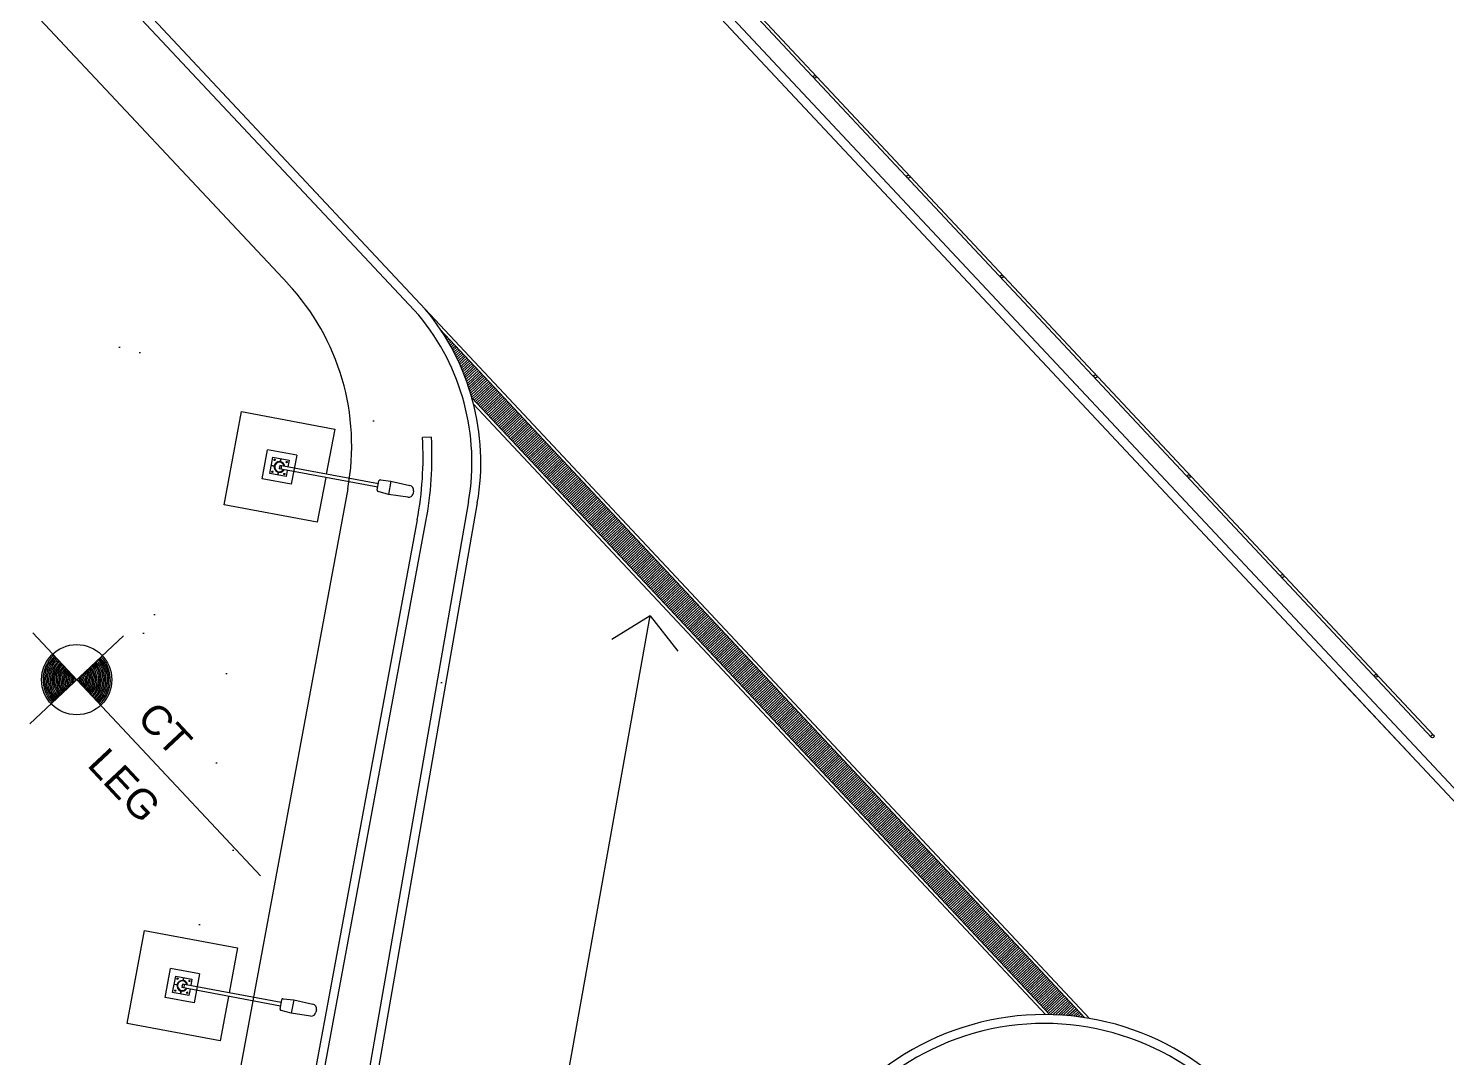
# Model space of a CAD drawing. Header units: metres. Extents: x 2872 to 3316, y -1435 to -1037.
# Drawn here: x 3083.91 to 3107.87, y -1153.98 to -1136.59 of the extents above; entities that cross this region are included whole.
import ezdxf

# ---------------------------------------------------------------- set-up
doc = ezdxf.new("R2010")
doc.units = ezdxf.units.M
doc.header["$MEASUREMENT"] = 0
doc.layers.add('ARQUITETURA', color=253, linetype='CONTINUOUS')
doc.styles.add('T20', font='arial.ttf', dxfattribs={"width": 1.1, "height": 0.1})

msp = doc.modelspace()

# ---------------------------------------------------------------- hatches: boundary and pattern name
at = {"layer": 'ARQUITETURA'}
h = msp.add_hatch(dxfattribs=at)
h.set_pattern_fill('AR-SAND', color=116, scale=3, angle=-46.877, style=0)
h.set_pattern_definition([(350.623, (2542.1494, -799.737), (4.08992, 4.08927), [0, -4.56, 0, -5.1, 0, -4.875]), (320.623, (2542.149, -799.737), (9.80883, 1.91215), [0, -2.46, 0, -4.11, 0, -1.575]), (280.623, (2539.627, -797.0435), (6.39856, -6.807323), [0, -1.5, 0, -5.4, 0, -7.05]), (270.623, (2539.627, -797.0435), (8.08648, -4.78256), [0, -0.75, 0, -3.54, 0, -4.05])])
edge = h.paths.add_edge_path()
edge.add_line((3051.22, -1104.181), (3050.251, -1103.146))
edge.add_line((3050.251, -1103.146), (3057.678, -1096.191))
edge.add_line((3057.678, -1096.191), (3042.301, -1079.772))
edge.add_line((3042.301, -1079.772), (3034.716, -1086.876))
edge.add_line((3034.716, -1086.876), (3035.878, -1088.117))
edge.add_line((3035.878, -1088.117), (3009.47, -1112.849))
edge.add_line((3009.47, -1112.849), (3028.376, -1133.035))
edge.add_line((3028.376, -1133.035), (3032.025, -1129.617))
edge.add_line((3032.025, -1129.617), (3033.836, -1131.552))
edge.add_line((3033.836, -1131.552), (3030.187, -1134.969))
edge.add_line((3030.187, -1134.969), (3048.447, -1154.467))
edge.add_arc((3048.86, -1312.356), 157.89, 75.30399, 90.15009, ccw=False)
edge.add_line((3088.916, -1159.631), (3091.21, -1147.356))
edge.add_arc((3086.393, -1146.462), 4.9, -10.5203, 43.1232)
edge.add_line((3089.969, -1143.112), (3078.415, -1130.776))
edge.add_line((3078.415, -1130.776), (3076.954, -1132.144))
edge.add_line((3076.954, -1132.144), (3050.978, -1104.408))
edge.add_line((3050.978, -1104.408), (3051.22, -1104.181))
h.paths.add_polyline_path([(3088.783, -1158.319), (3087.554, -1158.09), (3089.806, -1145.199), (3091.104, -1145.158)])

# ---------------------------------------------------------------- linework, layer by layer
for p, q in [((3107.609, -1148.568), (3040.332, -1076.731)), ((3107.645, -1148.533), (3040.37, -1076.7)), ((3084.587, -1124.441, 0), (3107.401, -1148.797, 0)), ((3084.477, -1124.544, 0), (3107.291, -1148.899, 0)), ((3079.368, -1129.329, 0), (3089.108, -1139.727, 0)), ((3079.259, -1129.432, 0), (3088.998, -1139.829, 0)), ((3080.158, -1132.22, 0), (3088.293, -1140.905, 0)), ((3088.998, -1139.829, 0), (3090.507, -1141.44, 0)), ((3089.108, -1139.727), (3090.616, -1141.337)), ((3090.616, -1141.337, 0), (3101.836, -1153.315, 0)), ((3090.869, -1141.68, 0), (3101.755, -1153.302, 0)), ((3090.882, -1141.7), (3090.885, -1141.698)), ((3090.9, -1141.727), (3090.907, -1141.721)), ((3090.918, -1141.754), (3090.929, -1141.744)), ((3090.935, -1141.781), (3090.951, -1141.767)), ((3090.952, -1141.809), (3090.972, -1141.79)), ((3090.969, -1141.836), (3090.994, -1141.813)), ((3090.986, -1141.864), (3091.016, -1141.837)), ((3091.003, -1141.892), (3091.037, -1141.86)), ((3091.019, -1141.92), (3091.059, -1141.883)), ((3091.035, -1141.949), (3091.081, -1141.906)), ((3091.051, -1141.977), (3091.102, -1141.929)), ((3091.067, -1142.006), (3091.124, -1141.953)), ((3091.083, -1142.035), (3091.146, -1141.976)), ((3091.098, -1142.064), (3091.168, -1141.999)), ((3091.113, -1142.093), (3091.189, -1142.022)), ((3091.128, -1142.123), (3091.211, -1142.045)), ((3091.143, -1142.152), (3091.233, -1142.068)), ((3091.158, -1142.182), (3091.254, -1142.092)), ((3091.172, -1142.212), (3091.276, -1142.115)), ((3091.186, -1142.243), (3091.298, -1142.138)), ((3091.2, -1142.273), (3091.319, -1142.161)), ((3091.214, -1142.304), (3091.341, -1142.184)), ((3091.227, -1142.335), (3091.363, -1142.207)), ((3091.24, -1142.366), (3091.385, -1142.231)), ((3091.253, -1142.397), (3091.406, -1142.254)), ((3091.266, -1142.428), (3091.428, -1142.277)), ((3091.279, -1142.46), (3091.45, -1142.3)), ((3091.291, -1142.492), (3091.471, -1142.323)), ((3091.303, -1142.524), (3091.493, -1142.346)), ((3091.315, -1142.557), (3091.515, -1142.37)), ((3091.327, -1142.589), (3091.537, -1142.393)), ((3091.338, -1142.622), (3091.558, -1142.416)), ((3091.349, -1142.655), (3091.58, -1142.439)), ((3091.36, -1142.688), (3091.602, -1142.462)), ((3091.371, -1142.722), (3091.623, -1142.485)), ((3091.382, -1142.756), (3091.645, -1142.509)), ((3091.392, -1142.789), (3091.667, -1142.532)), ((3091.402, -1142.824), (3091.688, -1142.555)), ((3091.418, -1142.852), (3091.71, -1142.578)), ((3091.44, -1142.875), (3091.732, -1142.601)), ((3091.462, -1142.898), (3091.754, -1142.624)), ((3091.483, -1142.921), (3091.775, -1142.648)), ((3091.505, -1142.944), (3091.797, -1142.671)), ((3091.527, -1142.967), (3091.819, -1142.694)), ((3091.548, -1142.991), (3091.84, -1142.717)), ((3091.57, -1143.014), (3091.862, -1142.74)), ((3101.159, -1153.251, 0), (3091.406, -1142.838, 0)), ((3101.09, -1153.25, 0), (3091.433, -1142.94, 0)), ((3091.592, -1143.037), (3091.884, -1142.764)), ((3091.614, -1143.06), (3091.906, -1142.787)), ((3091.635, -1143.083), (3091.927, -1142.81)), ((3091.657, -1143.106), (3091.949, -1142.833)), ((3091.679, -1143.13), (3091.971, -1142.856)), ((3091.7, -1143.153), (3091.992, -1142.879)), ((3091.722, -1143.176), (3092.014, -1142.903)), ((3091.744, -1143.199), (3092.036, -1142.926)), ((3091.766, -1143.222), (3092.057, -1142.949)), ((3091.787, -1143.246), (3092.079, -1142.972)), ((3091.809, -1143.269), (3092.101, -1142.995)), ((3091.831, -1143.292), (3092.123, -1143.018)), ((3091.852, -1143.315), (3092.144, -1143.042)), ((3091.874, -1143.338), (3092.166, -1143.065)), ((3091.896, -1143.361), (3092.188, -1143.088)), ((3091.917, -1143.385), (3092.209, -1143.111)), ((3091.939, -1143.408), (3092.231, -1143.134)), ((3091.961, -1143.431), (3092.253, -1143.157)), ((3091.983, -1143.454), (3092.275, -1143.181)), ((3092.004, -1143.477), (3092.296, -1143.204)), ((3092.026, -1143.5), (3092.318, -1143.227)), ((3092.048, -1143.524), (3092.34, -1143.25)), ((3092.069, -1143.547), (3092.361, -1143.273)), ((3092.091, -1143.57), (3092.383, -1143.296)), ((3092.113, -1143.593), (3092.405, -1143.32)), ((3092.135, -1143.616), (3092.426, -1143.343)), ((3092.156, -1143.639), (3092.448, -1143.366)), ((3092.178, -1143.663), (3092.47, -1143.389)), ((3092.2, -1143.686), (3092.492, -1143.412)), ((3092.221, -1143.709), (3092.513, -1143.436)), ((3092.243, -1143.732), (3092.535, -1143.459)), ((3090.72, -1143.497, 0), (3090.57, -1143.504, 0)), ((3092.265, -1143.755), (3092.557, -1143.482)), ((3092.286, -1143.778), (3092.578, -1143.505)), ((3092.308, -1143.802), (3092.6, -1143.528)), ((3092.33, -1143.825), (3092.622, -1143.551)), ((3092.352, -1143.848), (3092.644, -1143.575)), ((3092.373, -1143.871), (3092.665, -1143.598)), ((3092.395, -1143.894), (3092.687, -1143.621)), ((3092.417, -1143.918), (3092.709, -1143.644)), ((3092.438, -1143.941), (3092.73, -1143.667)), ((3092.46, -1143.964), (3092.752, -1143.69)), ((3092.482, -1143.987), (3092.774, -1143.714)), ((3092.504, -1144.01), (3092.795, -1143.737)), ((3092.525, -1144.033), (3092.817, -1143.76)), ((3092.547, -1144.057), (3092.839, -1143.783)), ((3092.569, -1144.08), (3092.861, -1143.806)), ((3092.59, -1144.103), (3092.882, -1143.829)), ((3092.612, -1144.126), (3092.904, -1143.853)), ((3092.634, -1144.149), (3092.926, -1143.876)), ((3092.655, -1144.172), (3092.947, -1143.899)), ((3092.677, -1144.196), (3092.969, -1143.922)), ((3092.699, -1144.219), (3092.991, -1143.945)), ((3092.721, -1144.242), (3093.013, -1143.968)), ((3092.742, -1144.265), (3093.034, -1143.992)), ((3092.764, -1144.288), (3093.056, -1144.015)), ((3092.786, -1144.311), (3093.078, -1144.038)), ((3092.807, -1144.335), (3093.099, -1144.061)), ((3092.829, -1144.358), (3093.121, -1144.084)), ((3092.851, -1144.381), (3093.143, -1144.108)), ((3092.873, -1144.404), (3093.164, -1144.131)), ((3092.894, -1144.427), (3093.186, -1144.154)), ((3092.916, -1144.45), (3093.208, -1144.177)), ((3089.307, -1144.369, 0), (3086.476, -1159.626, 0)), ((3092.938, -1144.474), (3093.23, -1144.2)), ((3092.959, -1144.497), (3093.251, -1144.223)), ((3092.981, -1144.52), (3093.273, -1144.247)), ((3093.003, -1144.543), (3093.295, -1144.27)), ((3093.024, -1144.566), (3093.316, -1144.293)), ((3093.046, -1144.59), (3093.338, -1144.316)), ((3093.068, -1144.613), (3093.36, -1144.339)), ((3093.09, -1144.636), (3093.381, -1144.362)), ((3093.111, -1144.659), (3093.403, -1144.386)), ((3093.133, -1144.682), (3093.425, -1144.409)), ((3091.347, -1144.583, 0), (3084.401, -1184.321, 0)), ((3091.495, -1144.609), (3084.548, -1184.348)), ((3093.155, -1144.705), (3093.447, -1144.432)), ((3093.176, -1144.729), (3093.468, -1144.455)), ((3093.198, -1144.752), (3093.49, -1144.478)), ((3093.22, -1144.775), (3093.512, -1144.501)), ((3093.241, -1144.798), (3093.533, -1144.525)), ((3093.263, -1144.821), (3093.555, -1144.548)), ((3093.285, -1144.844), (3093.577, -1144.571)), ((3093.307, -1144.868), (3093.599, -1144.594)), ((3093.328, -1144.891), (3093.62, -1144.617)), ((3093.35, -1144.914), (3093.642, -1144.64)), ((3090.48, -1144.896, 0), (3087.343, -1161.801, 0)), ((3093.372, -1144.937), (3093.664, -1144.664)), ((3093.393, -1144.96), (3093.685, -1144.687)), ((3093.415, -1144.983), (3093.707, -1144.71)), ((3093.437, -1145.007), (3093.729, -1144.733)), ((3093.459, -1145.03), (3093.75, -1144.756)), ((3093.48, -1145.053), (3093.772, -1144.78)), ((3093.502, -1145.076), (3093.794, -1144.803)), ((3093.524, -1145.099), (3093.816, -1144.826)), ((3093.545, -1145.122), (3093.837, -1144.849)), ((3093.567, -1145.146), (3093.859, -1144.872)), ((3093.589, -1145.169), (3093.881, -1144.895)), ((3087.49, -1161.829, 0), (3090.628, -1144.923, 0)), ((3093.61, -1145.192), (3093.902, -1144.919)), ((3093.632, -1145.215), (3093.924, -1144.942)), ((3093.654, -1145.238), (3093.946, -1144.965)), ((3093.676, -1145.262), (3093.968, -1144.988)), ((3093.697, -1145.285), (3093.989, -1145.011)), ((3093.719, -1145.308), (3094.011, -1145.034)), ((3093.741, -1145.331), (3094.033, -1145.058)), ((3093.762, -1145.354), (3094.054, -1145.081)), ((3093.784, -1145.377), (3094.076, -1145.104)), ((3093.806, -1145.401), (3094.098, -1145.127)), ((3093.828, -1145.424), (3094.119, -1145.15)), ((3093.849, -1145.447), (3094.141, -1145.173)), ((3093.871, -1145.47), (3094.163, -1145.197)), ((3093.893, -1145.493), (3094.185, -1145.22)), ((3093.914, -1145.516), (3094.206, -1145.243)), ((3093.936, -1145.54), (3094.228, -1145.266)), ((3093.958, -1145.563), (3094.25, -1145.289)), ((3093.979, -1145.586), (3094.271, -1145.312)), ((3094.001, -1145.609), (3094.293, -1145.336)), ((3094.023, -1145.632), (3094.315, -1145.359)), ((3094.045, -1145.655), (3094.337, -1145.382)), ((3094.066, -1145.679), (3094.358, -1145.405)), ((3094.088, -1145.702), (3094.38, -1145.428)), ((3094.11, -1145.725), (3094.402, -1145.451)), ((3094.131, -1145.748), (3094.423, -1145.475)), ((3094.153, -1145.771), (3094.445, -1145.498)), ((3094.175, -1145.794), (3094.467, -1145.521)), ((3094.197, -1145.818), (3094.488, -1145.544)), ((3094.218, -1145.841), (3094.51, -1145.567)), ((3094.24, -1145.864), (3094.532, -1145.591)), ((3094.262, -1145.887), (3094.554, -1145.614)), ((3094.283, -1145.91), (3094.575, -1145.637)), ((3094.305, -1145.933), (3094.597, -1145.66)), ((3094.327, -1145.957), (3094.619, -1145.683)), ((3094.348, -1145.98), (3094.64, -1145.706)), ((3094.37, -1146.003), (3094.662, -1145.73)), ((3094.392, -1146.026), (3094.684, -1145.753)), ((3094.414, -1146.049), (3094.706, -1145.776)), ((3094.435, -1146.073), (3094.727, -1145.799)), ((3094.457, -1146.096), (3094.749, -1145.822)), ((3094.479, -1146.119), (3094.771, -1145.845)), ((3094.5, -1146.142), (3094.792, -1145.869)), ((3094.522, -1146.165), (3094.814, -1145.892)), ((3094.544, -1146.188), (3094.836, -1145.915)), ((3094.566, -1146.212), (3094.857, -1145.938)), ((3094.587, -1146.235), (3094.879, -1145.961)), ((3094.609, -1146.258), (3094.901, -1145.984)), ((3094.631, -1146.281), (3094.923, -1146.008)), ((3094.652, -1146.304), (3094.944, -1146.031)), ((3094.674, -1146.327), (3094.966, -1146.054)), ((3094.696, -1146.351), (3094.988, -1146.077)), ((3094.717, -1146.374), (3095.009, -1146.1)), ((3094.739, -1146.397), (3095.031, -1146.123)), ((3094.761, -1146.42), (3095.053, -1146.147)), ((3094.783, -1146.443), (3095.074, -1146.17)), ((3094.804, -1146.466), (3095.096, -1146.193)), ((3094.826, -1146.49), (3095.118, -1146.216)), ((3094.848, -1146.513), (3095.14, -1146.239)), ((3094.869, -1146.536), (3095.161, -1146.263)), ((3094.891, -1146.559), (3095.183, -1146.286)), ((3094.913, -1146.582), (3095.205, -1146.309)), ((3094.935, -1146.605), (3095.226, -1146.332)), ((3090.606, -1167.82, 0), (3094.412, -1146.515, 0)), ((3094.412, -1146.515, 0), (3093.766, -1146.913, 0)), ((3094.412, -1146.515, 0), (3094.88, -1147.112, 0)), ((3094.956, -1146.629), (3095.248, -1146.355)), ((3094.978, -1146.652), (3095.27, -1146.378)), ((3095, -1146.675), (3095.292, -1146.402)), ((3095.021, -1146.698), (3095.313, -1146.425)), ((3095.043, -1146.721), (3095.335, -1146.448)), ((3095.065, -1146.745), (3095.357, -1146.471)), ((3095.086, -1146.768), (3095.378, -1146.494)), ((3095.108, -1146.791), (3095.4, -1146.517)), ((3095.13, -1146.814), (3095.422, -1146.541)), ((3095.152, -1146.837), (3095.443, -1146.564)), ((3083.986, -1146.801), (3087.831, -1150.908)), ((3095.173, -1146.86), (3095.465, -1146.587)), ((3095.195, -1146.884), (3095.487, -1146.61)), ((3095.217, -1146.907), (3095.509, -1146.633)), ((3095.238, -1146.93), (3095.53, -1146.656)), ((3095.26, -1146.953), (3095.552, -1146.68)), ((3095.282, -1146.976), (3095.574, -1146.703)), ((3095.303, -1146.999), (3095.595, -1146.726)), ((3095.325, -1147.023), (3095.617, -1146.749)), ((3095.347, -1147.046), (3095.639, -1146.772)), ((3095.369, -1147.069), (3095.661, -1146.795)), ((3085.522, -1146.851), (3083.936, -1148.337)), ((3095.39, -1147.092), (3095.682, -1146.819)), ((3095.412, -1147.115), (3095.704, -1146.842)), ((3095.434, -1147.138), (3095.726, -1146.865)), ((3095.455, -1147.162), (3095.747, -1146.888)), ((3095.477, -1147.185), (3095.769, -1146.911)), ((3095.499, -1147.208), (3095.791, -1146.935)), ((3095.521, -1147.231), (3095.812, -1146.958)), ((3095.542, -1147.254), (3095.834, -1146.981)), ((3095.564, -1147.277), (3095.856, -1147.004)), ((3095.586, -1147.301), (3095.878, -1147.027)), ((3095.607, -1147.324), (3095.899, -1147.05)), ((3095.629, -1147.347), (3095.921, -1147.074)), ((3095.651, -1147.37), (3095.943, -1147.097)), ((3095.672, -1147.393), (3095.964, -1147.12)), ((3095.694, -1147.417), (3095.986, -1147.143)), ((3095.716, -1147.44), (3096.008, -1147.166)), ((3095.738, -1147.463), (3096.03, -1147.189)), ((3095.759, -1147.486), (3096.051, -1147.213)), ((3095.781, -1147.509), (3096.073, -1147.236)), ((3095.803, -1147.532), (3096.095, -1147.259)), ((3095.824, -1147.556), (3096.116, -1147.282)), ((3095.846, -1147.579), (3096.138, -1147.305)), ((3095.868, -1147.602), (3096.16, -1147.328)), ((3095.89, -1147.625), (3096.181, -1147.352)), ((3095.911, -1147.648), (3096.203, -1147.375)), ((3095.933, -1147.671), (3096.225, -1147.398)), ((3095.955, -1147.695), (3096.247, -1147.421)), ((3095.976, -1147.718), (3096.268, -1147.444)), ((3095.998, -1147.741), (3096.29, -1147.467)), ((3096.02, -1147.764), (3096.312, -1147.491)), ((3096.041, -1147.787), (3096.333, -1147.514)), ((3105.989, -1147.51, 0), (3126.665, -1169.586, 0)), ((3096.063, -1147.81), (3096.355, -1147.537)), ((3096.085, -1147.834), (3096.377, -1147.56)), ((3096.107, -1147.857), (3096.399, -1147.583)), ((3096.128, -1147.88), (3096.42, -1147.607)), ((3096.15, -1147.903), (3096.442, -1147.63)), ((3096.172, -1147.926), (3096.464, -1147.653)), ((3096.193, -1147.949), (3096.485, -1147.676)), ((3096.215, -1147.973), (3096.507, -1147.699)), ((3096.237, -1147.996), (3096.529, -1147.722)), ((3096.259, -1148.019), (3096.55, -1147.746)), ((3096.28, -1148.042), (3096.572, -1147.769)), ((3096.302, -1148.065), (3096.594, -1147.792)), ((3096.324, -1148.088), (3096.616, -1147.815)), ((3096.345, -1148.112), (3096.637, -1147.838)), ((3096.367, -1148.135), (3096.659, -1147.861)), ((3096.389, -1148.158), (3096.681, -1147.885)), ((3096.41, -1148.181), (3096.702, -1147.908)), ((3096.432, -1148.204), (3096.724, -1147.931)), ((3096.454, -1148.228), (3096.746, -1147.954)), ((3096.476, -1148.251), (3096.768, -1147.977)), ((3096.497, -1148.274), (3096.789, -1148)), ((3096.519, -1148.297), (3096.811, -1148.024)), ((3096.541, -1148.32), (3096.833, -1148.047)), ((3096.562, -1148.343), (3096.854, -1148.07)), ((3096.584, -1148.367), (3096.876, -1148.093)), ((3096.606, -1148.39), (3096.898, -1148.116)), ((3096.628, -1148.413), (3096.919, -1148.139)), ((3096.649, -1148.436), (3096.941, -1148.163)), ((3096.671, -1148.459), (3096.963, -1148.186)), ((3096.693, -1148.482), (3096.985, -1148.209)), ((3096.714, -1148.506), (3097.006, -1148.232)), ((3096.736, -1148.529), (3097.028, -1148.255)), ((3096.758, -1148.552), (3097.05, -1148.278)), ((3096.779, -1148.575), (3097.071, -1148.302)), ((3096.801, -1148.598), (3097.093, -1148.325)), ((3096.823, -1148.621), (3097.115, -1148.348)), ((3096.845, -1148.645), (3097.136, -1148.371)), ((3096.866, -1148.668), (3097.158, -1148.394)), ((3096.888, -1148.691), (3097.18, -1148.418)), ((3096.91, -1148.714), (3097.202, -1148.441)), ((3096.931, -1148.737), (3097.223, -1148.464)), ((3096.953, -1148.76), (3097.245, -1148.487)), ((3096.975, -1148.784), (3097.267, -1148.51)), ((3096.996, -1148.807), (3097.288, -1148.533)), ((3097.018, -1148.83), (3097.31, -1148.557)), ((3097.04, -1148.853), (3097.332, -1148.58)), ((3097.062, -1148.876), (3097.354, -1148.603)), ((3097.083, -1148.9), (3097.375, -1148.626)), ((3097.105, -1148.923), (3097.397, -1148.649)), ((3097.127, -1148.946), (3097.419, -1148.672)), ((3097.148, -1148.969), (3097.44, -1148.696)), ((3097.17, -1148.992), (3097.462, -1148.719)), ((3097.192, -1149.015), (3097.484, -1148.742)), ((3097.214, -1149.039), (3097.505, -1148.765)), ((3097.235, -1149.062), (3097.527, -1148.788)), ((3097.257, -1149.085), (3097.549, -1148.811)), ((3097.279, -1149.108), (3097.571, -1148.835)), ((3097.3, -1149.131), (3097.592, -1148.858)), ((3097.322, -1149.154), (3097.614, -1148.881)), ((3097.344, -1149.178), (3097.636, -1148.904)), ((3097.365, -1149.201), (3097.657, -1148.927)), ((3097.387, -1149.224), (3097.679, -1148.95)), ((3126.775, -1169.483, 0), (3107.4, -1148.797, 0)), ((3097.409, -1149.247), (3097.701, -1148.974)), ((3097.431, -1149.27), (3097.723, -1148.997)), ((3097.452, -1149.293), (3097.744, -1149.02)), ((3097.474, -1149.317), (3097.766, -1149.043)), ((3097.496, -1149.34), (3097.788, -1149.066)), ((3097.517, -1149.363), (3097.809, -1149.09)), ((3097.539, -1149.386), (3097.831, -1149.113)), ((3097.561, -1149.409), (3097.853, -1149.136)), ((3097.583, -1149.432), (3097.874, -1149.159)), ((3097.604, -1149.456), (3097.896, -1149.182)), ((3097.626, -1149.479), (3097.918, -1149.205)), ((3097.648, -1149.502), (3097.94, -1149.229)), ((3097.669, -1149.525), (3097.961, -1149.252)), ((3097.691, -1149.548), (3097.983, -1149.275)), ((3097.713, -1149.572), (3098.005, -1149.298)), ((3097.734, -1149.595), (3098.026, -1149.321)), ((3097.756, -1149.618), (3098.048, -1149.344)), ((3097.778, -1149.641), (3098.07, -1149.368)), ((3097.8, -1149.664), (3098.092, -1149.391)), ((3097.821, -1149.687), (3098.113, -1149.414)), ((3097.843, -1149.711), (3098.135, -1149.437)), ((3097.865, -1149.734), (3098.157, -1149.46)), ((3097.886, -1149.757), (3098.178, -1149.483)), ((3097.908, -1149.78), (3098.2, -1149.507)), ((3097.93, -1149.803), (3098.222, -1149.53)), ((3097.952, -1149.826), (3098.243, -1149.553)), ((3097.973, -1149.85), (3098.265, -1149.576)), ((3097.995, -1149.873), (3098.287, -1149.599)), ((3098.017, -1149.896), (3098.309, -1149.622)), ((3098.038, -1149.919), (3098.33, -1149.646)), ((3098.06, -1149.942), (3098.352, -1149.669)), ((3098.082, -1149.965), (3098.374, -1149.692)), ((3098.103, -1149.989), (3098.395, -1149.715)), ((3098.125, -1150.012), (3098.417, -1149.738)), ((3098.147, -1150.035), (3098.439, -1149.762)), ((3098.169, -1150.058), (3098.461, -1149.785)), ((3098.19, -1150.081), (3098.482, -1149.808)), ((3098.212, -1150.104), (3098.504, -1149.831)), ((3098.234, -1150.128), (3098.526, -1149.854)), ((3098.255, -1150.151), (3098.547, -1149.877)), ((3098.277, -1150.174), (3098.569, -1149.901)), ((3098.299, -1150.197), (3098.591, -1149.924)), ((3098.321, -1150.22), (3098.612, -1149.947)), ((3098.342, -1150.244), (3098.634, -1149.97)), ((3098.364, -1150.267), (3098.656, -1149.993)), ((3098.386, -1150.29), (3098.678, -1150.016)), ((3098.407, -1150.313), (3098.699, -1150.04)), ((3098.429, -1150.336), (3098.721, -1150.063)), ((3098.451, -1150.359), (3098.743, -1150.086)), ((3098.472, -1150.383), (3098.764, -1150.109)), ((3098.494, -1150.406), (3098.786, -1150.132)), ((3098.516, -1150.429), (3098.808, -1150.155)), ((3098.538, -1150.452), (3098.829, -1150.179)), ((3098.559, -1150.475), (3098.851, -1150.202)), ((3098.581, -1150.498), (3098.873, -1150.225)), ((3098.603, -1150.522), (3098.895, -1150.248)), ((3098.624, -1150.545), (3098.916, -1150.271)), ((3098.646, -1150.568), (3098.938, -1150.294)), ((3098.668, -1150.591), (3098.96, -1150.318)), ((3098.69, -1150.614), (3098.981, -1150.341)), ((3098.711, -1150.637), (3099.003, -1150.364)), ((3098.733, -1150.661), (3099.025, -1150.387)), ((3098.755, -1150.684), (3099.047, -1150.41)), ((3098.776, -1150.707), (3099.068, -1150.433)), ((3098.798, -1150.73), (3099.09, -1150.457)), ((3098.82, -1150.753), (3099.112, -1150.48)), ((3098.841, -1150.776), (3099.133, -1150.503)), ((3098.863, -1150.8), (3099.155, -1150.526)), ((3098.885, -1150.823), (3099.177, -1150.549)), ((3098.907, -1150.846), (3099.198, -1150.573)), ((3098.928, -1150.869), (3099.22, -1150.596)), ((3098.95, -1150.892), (3099.242, -1150.619)), ((3098.972, -1150.915), (3099.264, -1150.642)), ((3098.993, -1150.939), (3099.285, -1150.665)), ((3099.015, -1150.962), (3099.307, -1150.688)), ((3099.037, -1150.985), (3099.329, -1150.712)), ((3099.058, -1151.008), (3099.35, -1150.735)), ((3099.08, -1151.031), (3099.372, -1150.758)), ((3099.102, -1151.055), (3099.394, -1150.781)), ((3099.124, -1151.078), (3099.416, -1150.804)), ((3099.145, -1151.101), (3099.437, -1150.827)), ((3099.167, -1151.124), (3099.459, -1150.851)), ((3099.189, -1151.147), (3099.481, -1150.874)), ((3099.21, -1151.17), (3099.502, -1150.897)), ((3099.232, -1151.194), (3099.524, -1150.92)), ((3099.254, -1151.217), (3099.546, -1150.943)), ((3099.276, -1151.24), (3099.567, -1150.966)), ((3099.297, -1151.263), (3099.589, -1150.99)), ((3099.319, -1151.286), (3099.611, -1151.013)), ((3099.341, -1151.309), (3099.633, -1151.036)), ((3099.362, -1151.333), (3099.654, -1151.059)), ((3099.384, -1151.356), (3099.676, -1151.082)), ((3099.406, -1151.379), (3099.698, -1151.105)), ((3099.427, -1151.402), (3099.719, -1151.129)), ((3099.449, -1151.425), (3099.741, -1151.152)), ((3099.471, -1151.448), (3099.763, -1151.175)), ((3099.493, -1151.472), (3099.785, -1151.198)), ((3099.514, -1151.495), (3099.806, -1151.221)), ((3099.536, -1151.518), (3099.828, -1151.245)), ((3099.558, -1151.541), (3099.85, -1151.268)), ((3099.579, -1151.564), (3099.871, -1151.291)), ((3099.601, -1151.587), (3099.893, -1151.314)), ((3099.623, -1151.611), (3099.915, -1151.337)), ((3099.645, -1151.634), (3099.936, -1151.36)), ((3099.666, -1151.657), (3099.958, -1151.384)), ((3099.688, -1151.68), (3099.98, -1151.407)), ((3099.71, -1151.703), (3100.002, -1151.43)), ((3099.731, -1151.727), (3100.023, -1151.453)), ((3099.753, -1151.75), (3100.045, -1151.476)), ((3099.775, -1151.773), (3100.067, -1151.499)), ((3099.796, -1151.796), (3100.088, -1151.523)), ((3099.818, -1151.819), (3100.11, -1151.546)), ((3099.84, -1151.842), (3100.132, -1151.569)), ((3099.862, -1151.866), (3100.154, -1151.592)), ((3099.883, -1151.889), (3100.175, -1151.615)), ((3099.905, -1151.912), (3100.197, -1151.638)), ((3099.927, -1151.935), (3100.219, -1151.662)), ((3099.948, -1151.958), (3100.24, -1151.685)), ((3099.97, -1151.981), (3100.262, -1151.708)), ((3099.992, -1152.005), (3100.284, -1151.731)), ((3100.014, -1152.028), (3100.305, -1151.754)), ((3100.035, -1152.051), (3100.327, -1151.777)), ((3100.057, -1152.074), (3100.349, -1151.801)), ((3100.079, -1152.097), (3100.371, -1151.824)), ((3100.1, -1152.12), (3100.392, -1151.847)), ((3100.122, -1152.144), (3100.414, -1151.87)), ((3100.144, -1152.167), (3100.436, -1151.893)), ((3100.165, -1152.19), (3100.457, -1151.917)), ((3100.187, -1152.213), (3100.479, -1151.94)), ((3100.209, -1152.236), (3100.501, -1151.963)), ((3100.231, -1152.259), (3100.523, -1151.986)), ((3100.252, -1152.283), (3100.544, -1152.009)), ((3100.274, -1152.306), (3100.566, -1152.032)), ((3100.296, -1152.329), (3100.588, -1152.056)), ((3100.317, -1152.352), (3100.609, -1152.079)), ((3100.339, -1152.375), (3100.631, -1152.102)), ((3100.361, -1152.399), (3100.653, -1152.125)), ((3100.383, -1152.422), (3100.674, -1152.148)), ((3100.404, -1152.445), (3100.696, -1152.171)), ((3100.426, -1152.468), (3100.718, -1152.195)), ((3100.448, -1152.491), (3100.74, -1152.218)), ((3100.469, -1152.514), (3100.761, -1152.241)), ((3100.491, -1152.538), (3100.783, -1152.264)), ((3100.513, -1152.561), (3100.805, -1152.287)), ((3100.534, -1152.584), (3100.826, -1152.31)), ((3100.556, -1152.607), (3100.848, -1152.334)), ((3100.578, -1152.63), (3100.87, -1152.357)), ((3100.6, -1152.653), (3100.891, -1152.38)), ((3100.621, -1152.677), (3100.913, -1152.403)), ((3100.643, -1152.7), (3100.935, -1152.426)), ((3100.665, -1152.723), (3100.957, -1152.449)), ((3100.686, -1152.746), (3100.978, -1152.473)), ((3100.708, -1152.769), (3101, -1152.496)), ((3100.73, -1152.792), (3101.022, -1152.519)), ((3100.751, -1152.816), (3101.043, -1152.542)), ((3100.773, -1152.839), (3101.065, -1152.565)), ((3100.795, -1152.862), (3101.087, -1152.589)), ((3100.817, -1152.885), (3101.109, -1152.612)), ((3100.838, -1152.908), (3101.13, -1152.635)), ((3100.86, -1152.931), (3101.152, -1152.658)), ((3100.882, -1152.955), (3101.174, -1152.681)), ((3100.903, -1152.978), (3101.195, -1152.704)), ((3100.925, -1153.001), (3101.217, -1152.728)), ((3100.947, -1153.024), (3101.239, -1152.751)), ((3100.969, -1153.047), (3101.26, -1152.774)), ((3100.99, -1153.071), (3101.282, -1152.797)), ((3101.012, -1153.094), (3101.304, -1152.82)), ((3101.034, -1153.117), (3101.326, -1152.843)), ((3101.055, -1153.14), (3101.347, -1152.867)), ((3101.077, -1153.163), (3101.369, -1152.89)), ((3101.099, -1153.186), (3101.391, -1152.913)), ((3101.12, -1153.21), (3101.412, -1152.936)), ((3101.142, -1153.233), (3101.434, -1152.959)), ((3101.169, -1153.251), (3101.456, -1152.982)), ((3101.213, -1153.253), (3101.478, -1153.006)), ((3101.258, -1153.255), (3101.499, -1153.029)), ((3101.302, -1153.257), (3101.521, -1153.052)), ((3101.346, -1153.259), (3101.543, -1153.075)), ((3101.39, -1153.262), (3101.564, -1153.098)), ((3101.434, -1153.264), (3101.586, -1153.121)), ((3101.476, -1153.268), (3101.608, -1153.145)), ((3101.519, -1153.271), (3101.629, -1153.168)), ((3101.562, -1153.274), (3101.651, -1153.191)), ((3101.604, -1153.279), (3101.673, -1153.214)), ((3101.645, -1153.283), (3101.695, -1153.237)), ((3101.685, -1153.29), (3101.716, -1153.26)), ((3101.724, -1153.297), (3101.738, -1153.284))]:
    msp.add_line(p, q, dxfattribs=at)
at = {"layer": 'ARQUITETURA', "extrusion": (-1.23268e-08, -5.63387e-08, 1)}
for p, q in [((3087.22, -1144.64, 0), (3087.515, -1143.067, 0)), ((3087.515, -1143.067, 0), (3089.087, -1143.362, 0)), ((3089.087, -1143.362, 0), (3088.945, -1144.121, 0)), ((3087.862, -1144.201, 0), (3087.954, -1143.709, 0)), ((3088.446, -1143.801, 0), (3087.954, -1143.709, 0)), ((3087.991, -1144.113, 0), (3088.042, -1143.837, 0)), ((3088.042, -1143.837, 0), (3088.317, -1143.889, 0)), ((3088.087, -1143.884, 0), (3088.057, -1143.878, 0)), ((3088.069, -1143.896, 0), (3088.075, -1143.866, 0)), ((3088.168, -1143.912, 0), (3088.177, -1143.863, 0)), ((3088.173, -1143.913, 0), (3088.182, -1143.864, 0)), ((3088.259, -1143.916, 0), (3088.274, -1143.919, 0)), ((3088.276, -1143.904, 0), (3088.271, -1143.934, 0)), ((3088.274, -1143.919, 0), (3088.288, -1143.922, 0)), ((3088.317, -1143.889, 0), (3088.297, -1144, 0)), ((3088.446, -1143.801, 0), (3088.354, -1144.293, 0)), ((3088.266, -1144.164, 0), (3087.991, -1144.113, 0)), ((3088.016, -1143.977), (3088.065, -1143.987)), ((3088.017, -1143.973), (3088.066, -1143.982)), ((3088.034, -1144.083, 0), (3088.02, -1144.08, 0)), ((3088.037, -1144.068, 0), (3088.032, -1144.097, 0)), ((3088.049, -1144.085, 0), (3088.034, -1144.083, 0)), ((3088.126, -1144.138, 0), (3088.135, -1144.089, 0)), ((3088.13, -1144.139, 0), (3088.14, -1144.09, 0)), ((3088.159, -1143.974, 0), (3088.148, -1144.033, 0)), ((3089.814, -1144.345, 0), (3088.148, -1144.033, 0)), ((3088.151, -1144.003), (3088.152, -1143.998)), ((3088.151, -1144.003), (3088.157, -1143.999)), ((3088.151, -1144.003), (3088.156, -1144.004)), ((3088.152, -1143.998), (3088.156, -1144.004)), ((3088.152, -1143.998), (3088.157, -1143.999)), ((3088.156, -1144.004), (3088.157, -1143.999)), ((3089.825, -1144.286, 0), (3088.159, -1143.974, 0)), ((3088.188, -1143.979, 0), (3088.177, -1144.038, 0)), ((3088.251, -1144.123, 0), (3088.221, -1144.118, 0)), ((3088.236, -1144.12, 0), (3088.233, -1144.135, 0)), ((3088.239, -1144.106, 0), (3088.236, -1144.12, 0)), ((3088.286, -1144.059, 0), (3088.266, -1144.164, 0)), ((3088.934, -1144.18), (3088.793, -1144.934, 0)), ((3088.354, -1144.293, 0), (3087.862, -1144.201, 0)), ((3089.805, -1144.394, 0), (3089.834, -1144.237, 0)), ((3089.995, -1144.465, 0), (3089.821, -1144.417, 0)), ((3089.858, -1144.221, 0), (3090.037, -1144.239, 0)), ((3090.037, -1144.239, 0), (3089.995, -1144.465, 0)), ((3090.037, -1144.239, 0), (3090.358, -1144.313, 0)), ((3090.419, -1144.406, 0), (3090.411, -1144.448, 0)), ((3088.793, -1144.934, 0), (3087.22, -1144.64, 0)), ((3090.321, -1144.512, 0), (3089.995, -1144.465, 0)), ((3085.579, -1153.402, 0), (3085.874, -1151.829, 0)), ((3085.874, -1151.829, 0), (3087.446, -1152.124, 0)), ((3087.446, -1152.124, 0), (3087.304, -1152.883, 0)), ((3086.221, -1152.962, 0), (3086.313, -1152.471, 0)), ((3086.805, -1152.563, 0), (3086.313, -1152.471, 0)), ((3086.805, -1152.563, 0), (3086.713, -1153.054, 0)), ((3086.35, -1152.875), (3086.401, -1152.599, 0)), ((3086.375, -1152.739, 0), (3086.424, -1152.749, 0)), ((3086.376, -1152.734, 0), (3086.425, -1152.744, 0)), ((3086.401, -1152.599, 0), (3086.676, -1152.651, 0)), ((3086.431, -1152.643, 0), (3086.416, -1152.64, 0)), ((3086.428, -1152.658, 0), (3086.431, -1152.643, 0)), ((3086.431, -1152.643, 0), (3086.434, -1152.628, 0)), ((3086.431, -1152.643, 0), (3086.446, -1152.646, 0)), ((3086.518, -1152.736, 0), (3086.507, -1152.795, 0)), ((3088.173, -1153.107, 0), (3086.507, -1152.795, 0)), ((3086.51, -1152.765, 0), (3086.511, -1152.76, 0)), ((3086.51, -1152.765, 0), (3086.516, -1152.761, 0)), ((3086.51, -1152.765, 0), (3086.515, -1152.766, 0)), ((3086.511, -1152.76, 0), (3086.516, -1152.761, 0)), ((3086.511, -1152.76, 0), (3086.515, -1152.766, 0)), ((3086.515, -1152.766, 0), (3086.516, -1152.761, 0)), ((3088.184, -1153.048, 0), (3086.518, -1152.736, 0)), ((3086.527, -1152.674, 0), (3086.536, -1152.625, 0)), ((3086.532, -1152.675, 0), (3086.541, -1152.626, 0)), ((3086.547, -1152.741, 0), (3086.536, -1152.8, 0)), ((3086.618, -1152.678, 0), (3086.647, -1152.684, 0)), ((3086.635, -1152.666, 0), (3086.63, -1152.696, 0)), ((3086.676, -1152.651, 0), (3086.656, -1152.761, 0)), ((3086.713, -1153.054, 0), (3086.221, -1152.962, 0)), ((3086.625, -1152.926), (3086.35, -1152.875)), ((3086.408, -1152.847, 0), (3086.379, -1152.842, 0)), ((3086.396, -1152.83, 0), (3086.391, -1152.859)), ((3086.484, -1152.9), (3086.494, -1152.851, 0)), ((3086.489, -1152.901), (3086.499, -1152.852, 0)), ((3086.61, -1152.885, 0), (3086.58, -1152.88, 0)), ((3086.598, -1152.868, 0), (3086.592, -1152.897, 0)), ((3086.645, -1152.82, 0), (3086.625, -1152.926)), ((3087.293, -1152.942, 0), (3087.152, -1153.696, 0)), ((3088.164, -1153.156, 0), (3088.193, -1152.999, 0)), ((3088.217, -1152.983, 0), (3088.396, -1153.001, 0)), ((3088.396, -1153.001, 0), (3088.354, -1153.227, 0)), ((3088.396, -1153.001, 0), (3088.717, -1153.075, 0)), ((3088.354, -1153.227, 0), (3088.18, -1153.179, 0)), ((3088.68, -1153.274, 0), (3088.354, -1153.227, 0)), ((3088.778, -1153.168, 0), (3088.77, -1153.21, 0)), ((3087.152, -1153.696, 0), (3085.579, -1153.402, 0))]:
    msp.add_line(p, q, dxfattribs=at)
at = {"layer": 'ARQUITETURA'}
for centre, radius in [((3097.195, -1137.412), 0.025), ((3098.774, -1139.098), 0.025), ((3100.353, -1140.784), 0.025), ((3101.933, -1142.47), 0.025), ((3103.512, -1144.156), 0.025), ((3105.091, -1145.842), 0.025), ((3084.729, -1147.594), 0.593), ((3106.67, -1147.528), 0.025), ((3107.627, -1148.55), 0.025)]:
    msp.add_circle(centre, radius, dxfattribs=at)
at = {"layer": 'ARQUITETURA', "extrusion": (-1.23268e-08, -5.63387e-08, 1)}
for centre in [(3088.072, -1143.881, 0), (3088.274, -1143.919, 0), (3088.034, -1144.083, 0), (3088.236, -1144.12, 0), (3086.431, -1152.643, 0), (3086.633, -1152.681, 0), (3086.393, -1152.845, 0), (3086.595, -1152.882, 0)]:
    msp.add_circle(centre, 0.01, dxfattribs=at)
at = {"layer": 'ARQUITETURA'}
for centre, radius, start, end in [((3085.374, -1143.64, 0), 4, 349.4879, 43.1278), ((3087.522, -1143.922, 0), 3.882, 350.1943, 39.7445), ((3087.523, -1143.922), 4.031, 350.1877, 39.8828), ((3084.729, -1143.828, 0), 5.85, 349.4848, 3.1817), ((3084.729, -1143.828, 0), 6, 349.4848, 3.1643), ((3084.729, -1147.594), 0.569, 133.1136, 223.1136), ((3084.729, -1147.594), 0.544, 133.1136, 223.1136), ((3084.729, -1147.594), 0.519, 133.1136, 223.1136), ((3084.729, -1147.594), 0.495, 133.1136, 223.1136), ((3084.729, -1147.594), 0.47, 133.1136, 223.1136), ((3084.729, -1147.594), 0.445, 133.1136, 223.1136), ((3084.729, -1147.594), 0.421, 133.1136, 223.1136), ((3084.729, -1147.594), 0.445, 313.1136, 43.1136), ((3084.729, -1147.594), 0.47, 313.1136, 43.1136), ((3084.729, -1147.594), 0.495, 313.1136, 43.1136), ((3084.729, -1147.594), 0.519, 313.1136, 43.1136), ((3084.729, -1147.594), 0.544, 313.1136, 43.1136), ((3084.729, -1147.594), 0.569, 313.1136, 43.1136), ((3084.729, -1147.594), 0.396, 133.1136, 223.1136), ((3084.729, -1147.594), 0.372, 133.1136, 223.1136), ((3084.729, -1147.594), 0.347, 133.1136, 223.1136), ((3084.729, -1147.594), 0.322, 133.1136, 223.1136), ((3084.729, -1147.594), 0.298, 133.1136, 223.1136), ((3084.729, -1147.594), 0.273, 133.1136, 223.1136), ((3084.729, -1147.594), 0.248, 133.1136, 223.1136), ((3084.729, -1147.594), 0.224, 133.1136, 223.1136), ((3084.729, -1147.594), 0.199, 133.1136, 223.1136), ((3084.729, -1147.594), 0.174, 133.1136, 223.1136), ((3084.729, -1147.594), 0.15, 133.1136, 223.1136), ((3084.729, -1147.594), 0.125, 133.1136, 223.1136), ((3084.729, -1147.594), 0.1, 133.1136, 223.1136), ((3084.729, -1147.594), 0.1, 313.1136, 43.1136), ((3084.729, -1147.594), 0.125, 313.1136, 43.1136), ((3084.729, -1147.594), 0.15, 313.1136, 43.1136), ((3084.729, -1147.594), 0.174, 313.1136, 43.1136), ((3084.729, -1147.594), 0.199, 313.1136, 43.1136), ((3084.729, -1147.594), 0.224, 313.1136, 43.1136), ((3084.729, -1147.594), 0.248, 313.1136, 43.1136), ((3084.729, -1147.594), 0.273, 313.1136, 43.1136), ((3084.729, -1147.594), 0.298, 313.1136, 43.1136), ((3084.729, -1147.594), 0.322, 313.1136, 43.1136), ((3084.729, -1147.594), 0.347, 313.1136, 43.1136), ((3084.729, -1147.594), 0.372, 313.1136, 43.1136), ((3084.729, -1147.594), 0.396, 313.1136, 43.1136), ((3084.729, -1147.594), 0.421, 313.1136, 43.1136), ((3084.729, -1147.594), 0.0756, 133.1136, 223.1136), ((3084.729, -1147.594), 0.0509, 133.1136, 223.1136), ((3084.729, -1147.594), 0.0263, 133.1136, 223.1136), ((3084.729, -1147.594), 0.0263, 313.1136, 43.1136), ((3084.729, -1147.594), 0.0509, 313.1136, 43.1136), ((3084.729, -1147.594), 0.0756, 313.1136, 43.1136), ((3047.19, -1310.83, 0), 158.402, 75.43775, 89.49081)]:
    msp.add_arc(centre, radius, start, end, dxfattribs=at)
at = {"layer": 'ARQUITETURA', "extrusion": (-1.23268e-08, -5.63387e-08, 1)}
for centre, radius, start, end in [((3088.154, -1144.001, 0), 0.09, 7.1848, 328.2248), ((3088.154, -1144.001, 0), 0.081, 9.24, 325.7379), ((3089.824, -1144.398, 0), 0.02, 169.3932, 259.3932), ((3089.854, -1144.24, 0), 0.02, 79.3932, 169.3932), ((3090.34, -1144.391, 0), 0.08, 349.3932, 76.9805), ((3090.333, -1144.433, 0), 0.08, 261.806, 349.3932), ((3086.513, -1152.763, 0), 0.09, 7.1848, 328.2248), ((3086.513, -1152.763, 0), 0.081, 9.24, 325.7379), ((3088.213, -1153.002, 0), 0.02, 79.3932, 169.3932), ((3088.183, -1153.159, 0), 0.02, 169.3932, 259.3932), ((3088.692, -1153.195, 0), 0.08, 261.806, 349.3932), ((3088.699, -1153.153, 0), 0.08, 349.3932, 76.9805)]:
    msp.add_arc(centre, radius, start, end, dxfattribs=at)
at = {"layer": 'ARQUITETURA', "extrusion": (-6.75096e-08, -4.27644e-08, 1)}
for radius in [4.5, 4.35]:
    msp.add_arc((3101.071, -1157.75, 0), radius, 43.1229, 168.5248, dxfattribs=at)

# ---------------------------------------------------------------- texts
at = {"layer": 'ARQUITETURA', "style": 'T20'}
for tag, p in [('CT', (3085.726, -1148.258)), ('LEG', (3084.888, -1149.043))]:
    msp.add_attdef(tag, p, '', height=0.493, rotation=313.1136, dxfattribs=at)

doc.saveas('drawing.dxf')
